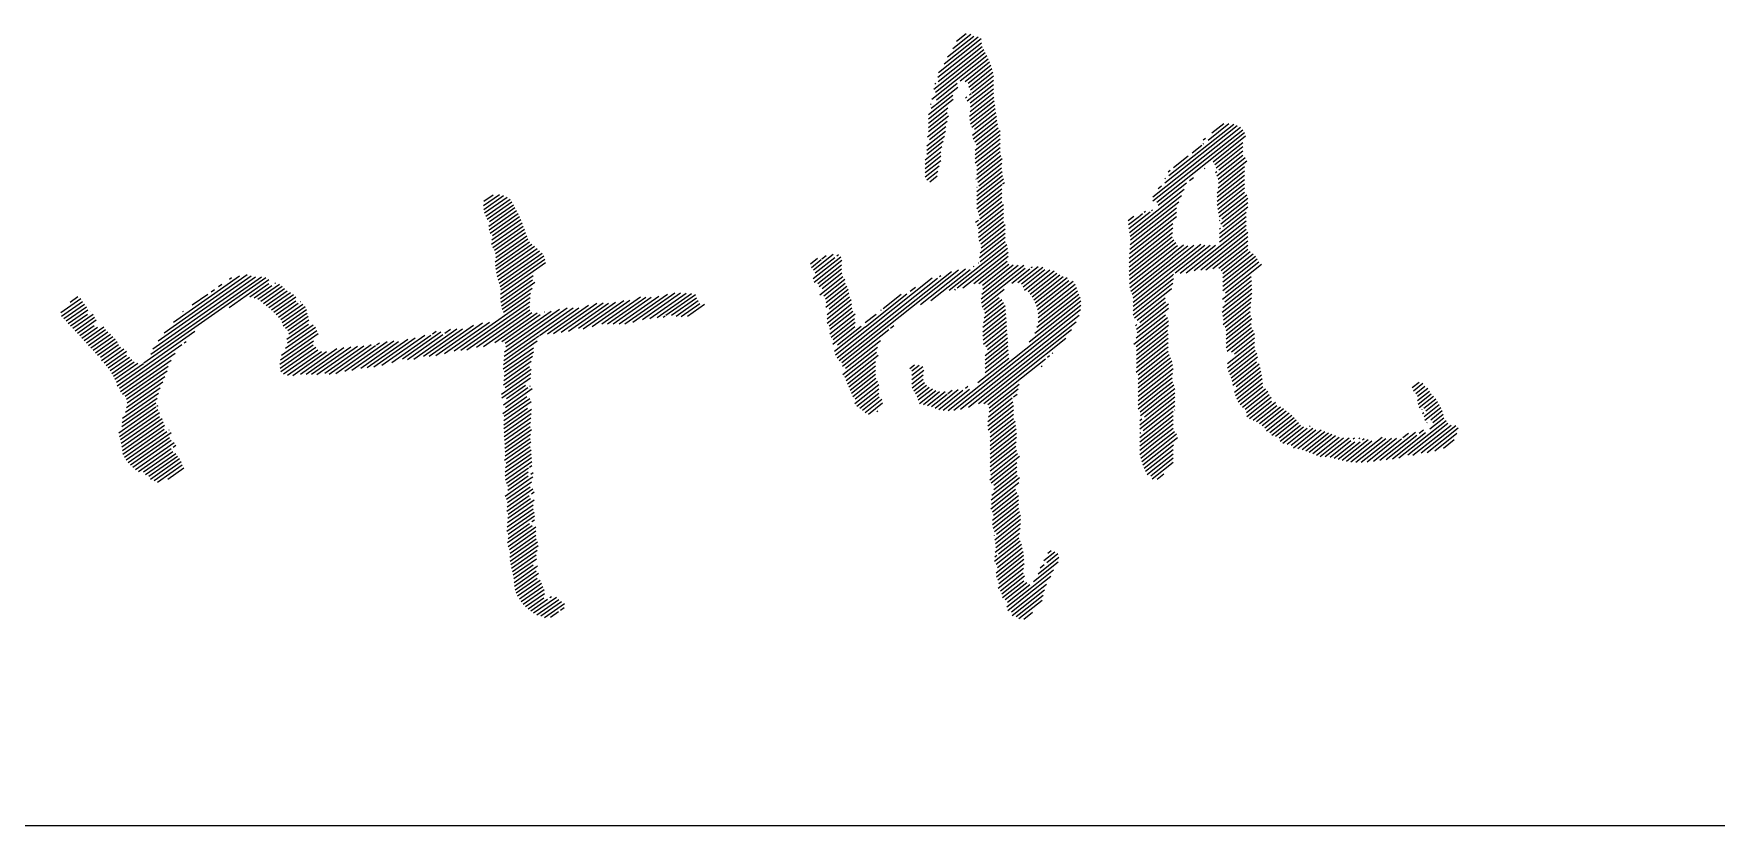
# Model space of a CAD drawing. Header units: millimetres. Extents: x -256 to 585, y -266 to 328.
# Drawn here: x 546.55 to 552.38, y -5.21 to -2.47 of the extents above; entities that cross this region are included whole.
import ezdxf

# ---------------------------------------------------------------- set-up
doc = ezdxf.new("R2010")
doc.units = ezdxf.units.MM

# ---------------------------------------------------------------- blocks, each defined once
blk = doc.blocks.new('Unknown-252070812-55925')
at = {"color": 7, "linetype": 'Continuous'}
blk.add_line((451.6707, -5.2054), (564.7881, -5.2054), dxfattribs=at)
blk = doc.blocks.new('Unknown-252070812-55927')
at = {"color": 3, "linetype": 'Continuous'}
for p, q in [((549.6832, -2.6166), (549.834, -2.497)), ((549.6852, -2.6002), (549.8331, -2.4829)), ((549.7042, -2.5704), (549.8226, -2.4765)), ((549.7167, -2.5457), (549.8074, -2.4738)), ((549.7342, -2.5171), (549.7964, -2.4678)), ((549.7478, -2.4916), (549.7805, -2.4656)), ((549.6623, -2.6923), (549.8525, -2.5413)), ((549.6741, -2.6681), (549.847, -2.5309)), ((549.6836, -2.631), (549.8359, -2.5102)), ((549.6911, -2.6399), (549.8414, -2.5206)), ((549.7601, -2.6294), (549.8573, -2.5522)), ((549.7769, -2.6309), (549.862, -2.5633)), ((549.7882, -2.6366), (549.8658, -2.575)), ((549.7895, -2.6503), (549.8697, -2.5867)), ((549.7958, -2.6601), (549.8735, -2.5984)), ((549.8007, -2.671), (549.8753, -2.6118)), ((549.6508, -2.7456), (549.7351, -2.6788)), ((549.6687, -2.6576), (549.6907, -2.6402)), ((549.6729, -2.6395), (549.6759, -2.6372)), ((549.6747, -2.7119), (549.7517, -2.6508)), ((549.678, -2.6945), (549.7502, -2.6373)), ((549.7845, -2.6986), (549.8753, -2.6266)), ((549.792, -2.6779), (549.7986, -2.6727)), ((549.7945, -2.735), (549.8753, -2.6709)), ((549.7947, -2.7052), (549.8753, -2.6413)), ((549.7955, -2.7194), (549.8753, -2.6561)), ((549.6508, -2.7604), (549.7363, -2.6926)), ((549.6508, -2.7752), (549.7179, -2.7219)), ((549.6574, -2.7109), (549.6601, -2.7088)), ((549.6597, -2.7238), (549.6734, -2.7129)), ((549.7779, -2.689), (549.7832, -2.6848)), ((549.7921, -2.7516), (549.8761, -2.6849)), ((549.7938, -2.765), (549.8779, -2.6982)), ((549.7963, -2.7778), (549.8798, -2.7115)), ((549.7999, -2.7897), (549.8817, -2.7248)), ((549.6473, -2.8223), (549.7145, -2.7689)), ((549.6508, -2.7899), (549.7154, -2.7387)), ((549.6508, -2.8047), (549.7191, -2.7505)), ((549.654, -2.8317), (549.7107, -2.7867)), ((549.8023, -2.8173), (549.8854, -2.7514)), ((549.8052, -2.8297), (549.8872, -2.7647)), ((549.81, -2.7965), (549.8835, -2.7381)), ((549.8105, -2.8404), (549.8891, -2.7779)), ((549.8164, -2.8504), (549.891, -2.7912)), ((550.4273, -3.0298), (550.7306, -2.7891)), ((550.4685, -2.9823), (550.7185, -2.7839)), ((550.4826, -2.9564), (550.7068, -2.7785)), ((550.6179, -2.8343), (550.6901, -2.7769)), ((550.6307, -2.8094), (550.6722, -2.7764)), ((549.6451, -2.8535), (549.7087, -2.803)), ((549.6451, -2.8683), (549.7059, -2.82)), ((549.6451, -2.883), (549.7015, -2.8382)), ((549.812, -2.8687), (549.8983, -2.8002)), ((549.812, -2.8834), (549.8983, -2.8149)), ((549.812, -2.8982), (549.8983, -2.8297)), ((549.812, -2.913), (549.8983, -2.8445)), ((550.4271, -3.0447), (550.7379, -2.7981)), ((550.4407, -3.0487), (550.7439, -2.808)), ((550.5627, -2.8781), (550.5968, -2.851)), ((550.6013, -2.8326), (550.6086, -2.8269)), ((550.6015, -2.8473), (550.6035, -2.8457)), ((550.6355, -2.9088), (550.7479, -2.8197)), ((550.6413, -2.919), (550.7384, -2.8419)), ((549.6393, -2.9024), (549.6969, -2.8567)), ((549.6393, -2.9171), (549.6934, -2.8742)), ((549.6393, -2.9319), (549.6935, -2.8889)), ((549.6393, -2.9466), (549.6929, -2.9041)), ((549.8175, -2.9233), (549.8983, -2.8592)), ((549.8177, -2.9379), (549.8983, -2.874)), ((549.8177, -2.9527), (549.9004, -2.8871)), ((549.8177, -2.9674), (549.905, -2.8982)), ((550.4987, -2.9289), (550.5496, -2.8885)), ((550.6461, -2.93), (550.7384, -2.8567)), ((550.6486, -2.9575), (550.7384, -2.8862)), ((550.653, -2.9688), (550.7468, -2.8943)), ((550.6543, -2.9825), (550.7517, -2.9052)), ((550.6554, -2.9373), (550.7384, -2.8715)), ((549.6393, -2.9614), (549.6872, -2.9234)), ((549.6449, -2.9717), (549.6832, -2.9414)), ((549.6556, -2.978), (549.6808, -2.958)), ((549.8148, -2.9697), (549.8155, -2.9692)), ((549.8177, -3.0117), (549.9051, -2.9424)), ((549.8177, -3.0265), (549.9064, -2.9561)), ((549.8177, -3.0412), (549.9103, -2.9678)), ((549.8213, -2.9794), (549.9038, -2.9139)), ((549.8243, -2.9918), (549.9025, -2.9296)), ((550.4682, -2.9678), (550.4703, -2.9662)), ((550.4799, -2.9438), (550.487, -2.9381)), ((550.5538, -2.9737), (550.5673, -2.963)), ((550.6057, -2.9325), (550.608, -2.9307)), ((550.6437, -2.9466), (550.6487, -2.9427)), ((550.6492, -3.016), (550.7442, -2.9407)), ((550.6492, -3.0308), (550.7442, -2.9555)), ((550.6525, -2.9987), (550.7442, -2.9259)), ((548.1104, -3.0606), (548.1657, -3.0219)), ((548.1111, -3.0741), (548.18, -3.0258)), ((548.1117, -3.0458), (548.1438, -3.0233)), ((549.8177, -3.056), (549.904, -2.9875)), ((549.8177, -2.997), (549.8185, -2.9964)), ((549.8181, -3.0705), (549.904, -3.0023)), ((549.8222, -3.0819), (549.904, -3.017)), ((549.9063, -2.9857), (549.9129, -2.9804)), ((550.3458, -3.1535), (550.535, -3.0033)), ((550.3479, -3.1666), (550.5257, -3.0255)), ((550.4448, -3.0011), (550.4565, -2.9919)), ((550.4457, -3.0595), (550.5435, -2.9819)), ((550.6492, -3.0456), (550.7442, -2.9702)), ((550.65, -3.0597), (550.7442, -2.985)), ((550.6516, -3.0732), (550.7442, -2.9997)), ((550.6541, -3.086), (550.7442, -3.0145)), ((550.6565, -3.0988), (550.7516, -3.0234)), ((548.1143, -3.0857), (548.1919, -3.0314)), ((548.1181, -3.0969), (548.2025, -3.0379)), ((548.1226, -3.1077), (548.2081, -3.0479)), ((548.1287, -3.1313), (548.2193, -3.0678)), ((548.13, -3.1444), (548.225, -3.0778)), ((548.1312, -3.1156), (548.2137, -3.0579)), ((549.8183, -3.1293), (549.9102, -3.0564)), ((549.8235, -3.14), (549.9098, -3.0715)), ((549.8235, -3.1548), (549.9098, -3.0863)), ((549.8259, -3.0938), (549.904, -3.0318)), ((549.8284, -3.1065), (549.904, -3.0465)), ((550.344, -3.1402), (550.4173, -3.082)), ((550.3477, -3.2111), (550.5082, -3.0836)), ((550.3488, -3.1954), (550.5082, -3.0689)), ((550.3499, -3.1797), (550.5164, -3.0476)), ((550.3973, -3.0831), (550.4009, -3.0803)), ((550.4219, -3.0783), (550.426, -3.0751)), ((550.6579, -3.1568), (550.7499, -3.0837)), ((550.6617, -3.1242), (550.7557, -3.0496)), ((550.6661, -3.106), (550.7557, -3.0349)), ((550.6694, -3.1329), (550.7557, -3.0644)), ((548.1339, -3.1555), (548.2303, -3.088)), ((548.1382, -3.1942), (548.2438, -3.1203)), ((548.1395, -3.1794), (548.2399, -3.1091)), ((548.1415, -3.1641), (548.2351, -3.0986)), ((548.1426, -3.2051), (548.2478, -3.1315)), ((548.1479, -3.2153), (548.2517, -3.1426)), ((549.8136, -3.1183), (549.8234, -3.1105)), ((549.8235, -3.1695), (549.9098, -3.101)), ((549.8258, -3.1824), (549.9098, -3.1158)), ((549.8318, -3.1924), (549.9155, -3.126)), ((549.8325, -3.2066), (549.9155, -3.1407)), ((550.342, -3.1123), (550.3615, -3.0968)), ((550.3428, -3.1264), (550.3801, -3.0968)), ((550.345, -3.2575), (550.4959, -3.1377)), ((550.3454, -3.2424), (550.4966, -3.1224)), ((550.3466, -3.2267), (550.5082, -3.0984)), ((550.3816, -3.0956), (550.3915, -3.0877)), ((550.5418, -3.2932), (550.7499, -3.128)), ((550.5698, -3.2857), (550.7503, -3.1425)), ((550.6579, -3.1716), (550.7499, -3.0985)), ((550.6579, -3.1125), (550.6594, -3.1113)), ((550.6579, -3.1863), (550.7499, -3.1132)), ((550.6579, -3.142), (550.6613, -3.1393)), ((548.1504, -3.2553), (548.264, -3.1758)), ((548.1513, -3.2686), (548.2699, -3.1856)), ((548.1523, -3.2261), (548.2556, -3.1538)), ((548.1526, -3.2399), (548.2597, -3.1648)), ((548.1533, -3.2811), (548.278, -3.1938)), ((548.1557, -3.2934), (548.2872, -3.2012)), ((549.7219, -3.3534), (549.9218, -3.1948)), ((549.8272, -3.2404), (549.9155, -3.1702)), ((549.8287, -3.2244), (549.9155, -3.1555)), ((549.8289, -3.2538), (549.9155, -3.185)), ((550.3447, -3.2725), (550.495, -3.1532)), ((550.3448, -3.2871), (550.4939, -3.1688)), ((550.3454, -3.3015), (550.4997, -3.179)), ((550.3459, -3.3158), (550.5059, -3.1888)), ((550.4964, -3.285), (550.6068, -3.1973)), ((550.498, -3.2689), (550.5927, -3.1937)), ((550.4996, -3.2529), (550.5688, -3.1979)), ((550.5012, -3.2368), (550.548, -3.1997)), ((550.5028, -3.2208), (550.5333, -3.1966)), ((550.5044, -3.2933), (550.6254, -3.1973)), ((550.5045, -3.2047), (550.512, -3.1987)), ((550.5218, -3.2943), (550.644, -3.1973)), ((550.5924, -3.2826), (550.7557, -3.153)), ((550.6104, -3.283), (550.7557, -3.1677)), ((550.635, -3.2782), (550.7557, -3.1825)), ((550.6551, -3.2771), (550.7557, -3.1972)), ((548.1581, -3.3056), (548.296, -3.209)), ((548.161, -3.3175), (548.3044, -3.2171)), ((548.1643, -3.3291), (548.3128, -3.2251)), ((548.1678, -3.3405), (548.3187, -3.2349)), ((548.1692, -3.3674), (548.3254, -3.258)), ((548.1705, -3.3526), (548.3228, -3.246)), ((549.2421, -3.2619), (549.2662, -3.2427)), ((549.245, -3.2744), (549.2793, -3.2471)), ((549.2517, -3.3133), (549.3467, -3.2379)), ((549.2525, -3.2832), (549.3204, -3.2293)), ((549.2552, -3.3253), (549.351, -3.2493)), ((549.2583, -3.2933), (549.3257, -3.2398)), ((549.2815, -3.2454), (549.2963, -3.2336)), ((549.3329, -3.2341), (549.3388, -3.2294)), ((549.7502, -3.3457), (549.9243, -3.2076)), ((549.7688, -3.3457), (549.9257, -3.2213)), ((549.8073, -3.3299), (549.926, -3.2358)), ((549.8222, -3.2591), (549.823, -3.2585)), ((549.8249, -3.3307), (549.923, -3.2529)), ((550.3464, -3.3301), (550.4969, -3.2107)), ((550.347, -3.3445), (550.4876, -3.2329)), ((550.3506, -3.3563), (550.4782, -3.2551)), ((550.4689, -3.2773), (550.4996, -3.2529)), ((550.4782, -3.2551), (550.5012, -3.2368)), ((550.4876, -3.2329), (550.5028, -3.2208)), ((550.4969, -3.2107), (550.5045, -3.2047)), ((550.6636, -3.2851), (550.7557, -3.212)), ((550.6694, -3.2953), (550.7642, -3.22)), ((550.6694, -3.31), (550.7736, -3.2273)), ((550.6694, -3.3248), (550.7816, -3.2357)), ((550.6694, -3.3395), (550.7881, -3.2453)), ((550.6694, -3.3543), (550.7939, -3.2554)), ((546.935, -3.6053), (547.357, -3.3098)), ((546.9589, -3.5747), (547.3416, -3.3067)), ((546.966, -3.5558), (547.3212, -3.307)), ((546.9843, -3.529), (547.3065, -3.3034)), ((547.0053, -3.5004), (547.2921, -3.2996)), ((547.0374, -3.464), (547.2659, -3.304)), ((547.2296, -3.413), (547.3679, -3.3161)), ((547.2307, -3.3147), (547.2383, -3.3094)), ((548.1688, -3.3816), (548.2825, -3.302)), ((548.1701, -3.3947), (548.2804, -3.3174)), ((549.2676, -3.3302), (549.3489, -3.2657)), ((549.2725, -3.3411), (549.3494, -3.28)), ((549.2746, -3.369), (549.3544, -3.3056)), ((549.2823, -3.3481), (549.3505, -3.2939)), ((549.2878, -3.3732), (549.3603, -3.3157)), ((549.3286, -3.577), (549.6636, -3.3112)), ((549.3341, -3.5874), (549.6812, -3.3119)), ((549.3414, -3.5964), (549.7296, -3.2883)), ((549.3502, -3.6041), (549.7545, -3.2833)), ((549.6225, -3.4028), (549.7783, -3.2791)), ((549.658, -3.3894), (549.7941, -3.2814)), ((549.6885, -3.3061), (549.6933, -3.3023)), ((549.8065, -3.2716), (549.808, -3.2704)), ((549.8328, -3.3835), (549.9799, -3.2667)), ((549.8337, -3.3975), (549.9849, -3.2776)), ((549.8349, -3.3671), (549.9611, -3.2669)), ((549.8375, -3.3355), (549.9289, -3.263)), ((549.8379, -3.3499), (549.9434, -3.2662)), ((549.9386, -3.329), (550.0011, -3.2795)), ((549.9599, -3.3269), (550.0295, -3.2717)), ((549.9722, -3.3319), (550.0456, -3.2737)), ((549.9785, -3.3417), (550.0536, -3.282)), ((549.9831, -3.3528), (550.0706, -3.2833)), ((549.995, -3.3581), (550.0853, -3.2865)), ((550.0024, -3.367), (550.0943, -3.2941)), ((550.0063, -3.2753), (550.0104, -3.2721)), ((550.009, -3.3765), (550.1044, -3.3008)), ((550.0149, -3.3866), (550.1162, -3.3062)), ((550.02, -3.3973), (550.1301, -3.3099)), ((550.3553, -3.3674), (550.4689, -3.2773)), ((550.3586, -3.3795), (550.4595, -3.2994)), ((550.4315, -3.366), (550.4931, -3.317)), ((550.4408, -3.3438), (550.4948, -3.301)), ((550.4502, -3.3216), (550.4964, -3.285)), ((550.4595, -3.2994), (550.498, -3.2689)), ((550.4931, -3.317), (550.4984, -3.3129)), ((550.4948, -3.301), (550.4981, -3.2983)), ((550.668, -3.3849), (550.7673, -3.3061)), ((550.6783, -3.362), (550.8026, -3.2633)), ((546.6796, -3.3944), (546.7065, -3.3756)), ((547.1025, -3.4045), (547.1557, -3.3672)), ((547.1672, -3.3592), (547.179, -3.351)), ((547.193, -3.3411), (547.2048, -3.3329)), ((547.3018, -3.3763), (547.367, -3.3306)), ((547.3171, -3.3795), (547.3773, -3.3374)), ((547.3293, -3.3849), (547.4041, -3.3325)), ((547.3393, -3.3918), (547.4133, -3.34)), ((547.3487, -3.3991), (547.4219, -3.3479)), ((547.3581, -3.4065), (547.4313, -3.3552)), ((547.3675, -3.4138), (547.4419, -3.3617)), ((547.3762, -3.4217), (547.4525, -3.3682)), ((547.3847, -3.4296), (547.4605, -3.3765)), ((547.3881, -3.3298), (547.39, -3.3285)), ((548.1724, -3.407), (548.2877, -3.3262)), ((548.1752, -3.4189), (548.279, -3.3462)), ((548.1793, -3.4299), (548.2734, -3.3641)), ((548.52, -3.4698), (548.6538, -3.3761)), ((548.5397, -3.4699), (548.6724, -3.377)), ((548.5793, -3.47), (548.7167, -3.3738)), ((548.5993, -3.4699), (548.7468, -3.3666)), ((548.6271, -3.4643), (548.7724, -3.3626)), ((548.6605, -3.4549), (548.792, -3.3628)), ((548.6857, -3.4512), (548.8112, -3.3632)), ((548.7108, -3.4475), (548.8296, -3.3643)), ((548.7416, -3.4398), (548.844, -3.3681)), ((549.2937, -3.3832), (549.3622, -3.3289)), ((549.2947, -3.412), (549.3728, -3.35)), ((549.2966, -3.3957), (549.3682, -3.3389)), ((549.2998, -3.4375), (549.3769, -3.3763)), ((549.3063, -3.4175), (549.3749, -3.3631)), ((549.4325, -3.4798), (549.5758, -3.366)), ((549.4936, -3.4165), (549.5553, -3.3676)), ((549.5874, -3.3568), (549.6052, -3.3427)), ((549.7413, -3.3528), (549.7444, -3.3504)), ((549.8357, -3.4107), (549.9123, -3.3499)), ((550.0179, -3.5023), (550.1752, -3.3774)), ((550.0243, -3.4087), (550.1358, -3.3201)), ((550.0258, -3.4813), (550.1702, -3.3667)), ((550.0276, -3.4208), (550.1516, -3.3224)), ((550.0294, -3.4637), (550.166, -3.3552)), ((550.0297, -3.4339), (550.1575, -3.3325)), ((550.0304, -3.4481), (550.1621, -3.3436)), ((550.3586, -3.3943), (550.4502, -3.3216)), ((550.3586, -3.409), (550.4408, -3.3438)), ((550.3586, -3.4238), (550.4315, -3.366)), ((550.4128, -3.4103), (550.4899, -3.3491)), ((550.4222, -3.3881), (550.4915, -3.3331)), ((550.4899, -3.3491), (550.4922, -3.3473)), ((550.4915, -3.3331), (550.4961, -3.3294)), ((550.6671, -3.4299), (550.7694, -3.3487)), ((550.6687, -3.4434), (550.7691, -3.3637)), ((550.6696, -3.4132), (550.7687, -3.3345)), ((550.6759, -3.3934), (550.768, -3.3203)), ((546.6474, -3.4309), (546.7166, -3.3824)), ((546.6503, -3.4428), (546.7224, -3.3923)), ((546.6576, -3.4516), (546.729, -3.4016)), ((546.6655, -3.46), (546.7361, -3.4105)), ((546.6734, -3.4684), (546.7409, -3.4211)), ((546.6812, -3.4768), (546.7398, -3.4358)), ((546.7514, -3.4277), (546.7514, -3.4276)), ((547.0695, -3.4276), (547.0721, -3.4258)), ((547.3927, -3.4379), (547.4609, -3.3901)), ((547.4007, -3.4462), (547.4692, -3.3982)), ((547.4087, -3.4546), (547.4845, -3.4014)), ((547.4134, -3.4652), (547.4927, -3.4096)), ((547.4171, -3.4765), (547.4972, -3.4204)), ((547.4253, -3.4847), (547.4953, -3.4356)), ((547.4769, -3.3929), (547.4781, -3.392)), ((547.496, -3.4352), (547.4999, -3.4324)), ((548.0086, -3.5634), (548.2722, -3.3788)), ((548.0319, -3.561), (548.271, -3.3935)), ((548.053, -3.5602), (548.2699, -3.4083)), ((548.0865, -3.5506), (548.2711, -3.4213)), ((548.1104, -3.5478), (548.2777, -3.4306)), ((548.1495, -3.5343), (548.2963, -3.4315)), ((548.1813, -3.5817), (548.4201, -3.4144)), ((548.1824, -3.5669), (548.4002, -3.4144)), ((548.185, -3.5373), (548.3445, -3.4256)), ((548.1874, -3.5495), (548.3736, -3.4192)), ((548.3037, -3.5099), (548.4401, -3.4143)), ((548.3203, -3.4287), (548.3211, -3.4281)), ((548.3317, -3.5042), (548.4735, -3.4049)), ((548.3528, -3.5033), (548.5021, -3.3987)), ((548.3794, -3.4986), (548.5246, -3.3969)), ((548.4048, -3.4947), (548.543, -3.398)), ((548.4391, -3.4846), (548.5675, -3.3948)), ((548.4555, -3.487), (548.5955, -3.389)), ((548.4866, -3.4793), (548.6173, -3.3877)), ((548.5594, -3.47), (548.6909, -3.3779)), ((548.7608, -3.4403), (548.8469, -3.3801)), ((548.7772, -3.4428), (548.8531, -3.3896)), ((548.7944, -3.4446), (548.8585, -3.3997)), ((548.8159, -3.4435), (548.8756, -3.4017)), ((549.2998, -3.4522), (549.3832, -3.386)), ((549.2998, -3.467), (549.3841, -3.4001)), ((549.3064, -3.4765), (549.3853, -3.4139)), ((549.3085, -3.5044), (549.3962, -3.4348)), ((549.3095, -3.4888), (549.3888, -3.4259)), ((549.4316, -3.4657), (549.4691, -3.436)), ((549.4858, -3.4227), (549.4874, -3.4215)), ((549.7181, -3.7697), (550.1778, -3.4049)), ((549.7377, -3.7689), (550.1767, -3.4206)), ((549.8384, -3.4971), (549.918, -3.434)), ((549.839, -3.4819), (549.917, -3.42)), ((549.841, -3.4656), (549.9161, -3.406)), ((549.8423, -3.4203), (549.8946, -3.3787)), ((549.843, -3.4492), (549.9102, -3.3959)), ((549.8451, -3.4328), (549.9042, -3.3859)), ((549.9992, -3.5319), (550.1771, -3.3907)), ((550.3586, -3.4385), (550.4222, -3.3881)), ((550.3639, -3.4491), (550.4128, -3.4103)), ((550.3728, -3.4568), (550.4035, -3.4325)), ((550.3754, -3.499), (550.4811, -3.4151)), ((550.3848, -3.4768), (550.4806, -3.4008)), ((550.3941, -3.4546), (550.4706, -3.3939)), ((550.4035, -3.4325), (550.47, -3.3797)), ((550.6702, -3.4718), (550.7665, -3.3953)), ((550.6714, -3.456), (550.7681, -3.3793)), ((550.6771, -3.481), (550.7648, -3.4114)), ((550.6809, -3.4928), (550.7636, -3.4272)), ((546.6891, -3.4852), (546.759, -3.4362)), ((546.697, -3.4936), (546.7644, -3.4464)), ((546.7048, -3.502), (546.7699, -3.4565)), ((546.7127, -3.5105), (546.7631, -3.4751)), ((546.7205, -3.5189), (546.7738, -3.4816)), ((546.7283, -3.5274), (546.7959, -3.48)), ((546.7361, -3.5358), (546.8016, -3.49)), ((547.4116, -3.5778), (547.5329, -3.4928)), ((547.4251, -3.5544), (547.5293, -3.4815)), ((547.4299, -3.5232), (547.5051, -3.4705)), ((547.4325, -3.5353), (547.5211, -3.4733)), ((547.4331, -3.4931), (547.5039, -3.4435)), ((547.4364, -3.5048), (547.5056, -3.4563)), ((547.8687, -3.5917), (548.0182, -3.4871)), ((547.9032, -3.5815), (548.0376, -3.4874)), ((547.9222, -3.5822), (548.0752, -3.475)), ((547.9454, -3.5798), (548.1068, -3.4668)), ((547.9757, -3.5725), (548.1312, -3.4636)), ((547.9764, -3.5025), (547.9961, -3.4886)), ((548.1737, -3.5313), (548.3069, -3.438)), ((548.7322, -3.4464), (548.7386, -3.442)), ((549.313, -3.5156), (549.3944, -3.4509)), ((549.3197, -3.5398), (549.3959, -3.4793)), ((549.3204, -3.5245), (549.3967, -3.4639)), ((549.3255, -3.5646), (549.4317, -3.4804)), ((549.335, -3.5424), (549.4169, -3.4774)), ((549.3591, -3.6118), (549.5133, -3.4895)), ((549.5191, -3.4848), (549.5307, -3.4757)), ((549.7614, -3.7649), (550.1715, -3.4395)), ((549.7886, -3.7581), (550.161, -3.4625)), ((549.8235, -3.7451), (550.1457, -3.4894)), ((549.8387, -3.5117), (549.9189, -3.448)), ((549.8396, -3.5257), (549.9198, -3.462)), ((549.8404, -3.5398), (549.9208, -3.476)), ((549.8484, -3.5483), (549.9217, -3.4901)), ((550.361, -3.54), (550.4775, -3.4475)), ((550.3664, -3.4767), (550.3719, -3.4723)), ((550.3691, -3.5188), (550.4704, -3.4384)), ((550.3692, -3.5483), (550.4786, -3.4614)), ((550.3701, -3.5622), (550.477, -3.4775)), ((550.3701, -3.577), (550.4753, -3.4935)), ((550.3705, -3.4881), (550.3848, -3.4768)), ((550.3815, -3.4647), (550.3941, -3.4546)), ((550.4753, -3.4935), (550.4771, -3.4921)), ((550.477, -3.4775), (550.4813, -3.474)), ((550.4786, -3.4614), (550.4809, -3.4596)), ((550.6809, -3.5075), (550.7652, -3.4407)), ((550.6809, -3.5223), (550.7696, -3.4519)), ((550.6809, -3.537), (550.767, -3.4687)), ((550.6809, -3.5518), (550.7684, -3.4823)), ((550.6842, -3.5639), (550.7746, -3.4922)), ((546.7438, -3.5443), (546.8107, -3.4975)), ((546.7516, -3.5528), (546.819, -3.5056)), ((546.7594, -3.5613), (546.8275, -3.5136)), ((546.7671, -3.5697), (546.8355, -3.5219)), ((546.7747, -3.5784), (546.8425, -3.5309)), ((546.7846, -3.5854), (546.8475, -3.5413)), ((546.7878, -3.597), (546.8541, -3.5506)), ((546.842, -3.6844), (547.1117, -3.4955)), ((546.8505, -3.6923), (547.0659, -3.5415)), ((547.0742, -3.5357), (547.0816, -3.5305)), ((547.4059, -3.6097), (547.5224, -3.5281)), ((547.4069, -3.6228), (547.5212, -3.5428)), ((547.4083, -3.594), (547.5378, -3.5033)), ((547.4092, -3.6352), (547.5297, -3.5508)), ((547.4966, -3.6436), (547.6272, -3.5521)), ((547.5152, -3.6445), (547.6507, -3.5496)), ((547.5337, -3.6454), (547.6742, -3.547)), ((547.5606, -3.6405), (547.6958, -3.5458)), ((547.5759, -3.6437), (547.7213, -3.5418)), ((547.5994, -3.6412), (547.7369, -3.5449)), ((547.6305, -3.6333), (547.7769, -3.5308)), ((547.655, -3.6301), (547.7995, -3.5289)), ((547.6853, -3.6227), (547.8165, -3.5309)), ((547.7081, -3.6207), (547.8483, -3.5225)), ((547.731, -3.6186), (547.874, -3.5185)), ((547.7399, -3.5428), (547.7504, -3.5355)), ((547.759, -3.6129), (547.907, -3.5093)), ((547.7927, -3.6032), (547.928, -3.5085)), ((547.8294, -3.5914), (547.963, -3.4979)), ((547.8469, -3.5931), (547.9701, -3.5069)), ((547.9337, -3.5045), (547.947, -3.4952)), ((548.1778, -3.6259), (548.2828, -3.5524)), ((548.179, -3.6111), (548.2966, -3.5287)), ((548.1801, -3.5964), (548.2907, -3.5189)), ((548.2917, -3.5182), (548.3022, -3.5109)), ((549.354, -3.6454), (549.4742, -3.55)), ((549.3627, -3.6237), (549.484, -3.5275)), ((549.8414, -3.7456), (550.126, -3.5198)), ((549.8465, -3.5793), (549.9236, -3.5181)), ((549.8465, -3.594), (549.9246, -3.5321)), ((549.8465, -3.6088), (549.9255, -3.5461)), ((549.8546, -3.5581), (549.9227, -3.5041)), ((550.3701, -3.5918), (550.4737, -3.5096)), ((550.3701, -3.6065), (550.4721, -3.5256)), ((550.3701, -3.6213), (550.4705, -3.5416)), ((550.3725, -3.5013), (550.3754, -3.499)), ((550.4689, -3.5577), (550.4795, -3.5493)), ((550.4705, -3.5416), (550.4795, -3.5345)), ((550.4721, -3.5256), (550.4795, -3.5198)), ((550.4737, -3.5096), (550.4795, -3.505)), ((550.6852, -3.6222), (550.7787, -3.548)), ((550.6856, -3.6071), (550.7787, -3.5332)), ((550.6996, -3.5665), (550.7787, -3.5037)), ((550.7096, -3.5733), (550.7787, -3.5185)), ((546.797, -3.6045), (546.865, -3.5569)), ((546.804, -3.6135), (546.8743, -3.5643)), ((546.811, -3.6225), (546.8751, -3.5777)), ((546.8177, -3.6318), (546.8847, -3.5849)), ((546.8239, -3.6414), (546.8931, -3.5929)), ((546.8295, -3.6514), (546.9014, -3.601)), ((546.8348, -3.6615), (546.9136, -3.6064)), ((546.8402, -3.6717), (546.9332, -3.6066)), ((546.854, -3.7038), (547.0433, -3.5712)), ((546.861, -3.7128), (547.029, -3.5952)), ((547.4183, -3.6427), (547.537, -3.5596)), ((547.432, -3.647), (547.5491, -3.565)), ((547.4503, -3.6481), (547.5674, -3.5661)), ((547.4766, -3.6436), (547.6026, -3.5554)), ((548.1804, -3.6658), (548.2751, -3.5995)), ((548.1816, -3.6511), (548.2799, -3.5822)), ((548.1827, -3.6363), (548.2828, -3.5662)), ((549.3606, -3.6549), (549.4704, -3.5678)), ((549.3652, -3.6661), (549.4759, -3.5782)), ((549.3697, -3.6772), (549.4667, -3.6002)), ((549.8213, -3.673), (549.9283, -3.5881)), ((549.8465, -3.6236), (549.9264, -3.5601)), ((549.8465, -3.6383), (549.9274, -3.5741)), ((549.8556, -3.7492), (550.0549, -3.591)), ((550.0619, -3.5855), (550.0697, -3.5793)), ((550.0788, -3.5721), (550.0807, -3.5705)), ((550.3687, -3.6372), (550.4689, -3.5577)), ((550.3759, -3.6462), (550.4673, -3.5737)), ((550.3759, -3.661), (550.4656, -3.5898)), ((550.3759, -3.6758), (550.464, -3.6058)), ((550.4608, -3.6379), (550.4952, -3.6106)), ((550.4624, -3.6219), (550.492, -3.5984)), ((550.464, -3.6058), (550.4878, -3.587)), ((550.4656, -3.5898), (550.4831, -3.5759)), ((550.4673, -3.5737), (550.4795, -3.564)), ((550.6886, -3.6343), (550.7813, -3.5607)), ((550.6934, -3.6452), (550.787, -3.5709)), ((550.6978, -3.6565), (550.7889, -3.5841)), ((550.7015, -3.6683), (550.7853, -3.6018)), ((550.7034, -3.6816), (550.7951, -3.6088)), ((546.8702, -3.7203), (547.019, -3.6161)), ((546.875, -3.7308), (547.0159, -3.6322)), ((546.8773, -3.7431), (547.0078, -3.6518)), ((548.1723, -3.7132), (548.2746, -3.6416)), ((548.1742, -3.7258), (548.2734, -3.6563)), ((548.1793, -3.6805), (548.2693, -3.6175)), ((548.1855, -3.6901), (548.2757, -3.6269)), ((549.3533, -3.6164), (549.3587, -3.6121)), ((549.3743, -3.6883), (549.4667, -3.615)), ((549.379, -3.6994), (549.4667, -3.6298)), ((549.3838, -3.7103), (549.4667, -3.6445)), ((549.3885, -3.7213), (549.4686, -3.6578)), ((549.3967, -3.7296), (549.4739, -3.6683)), ((549.5853, -3.6242), (549.6016, -3.6112)), ((549.5933, -3.6326), (549.6184, -3.6127)), ((549.5933, -3.6474), (549.6309, -3.6175)), ((549.5933, -3.6621), (549.6339, -3.6299)), ((549.5933, -3.6769), (549.6323, -3.6459)), ((549.5938, -3.6913), (549.632, -3.6609)), ((550.0402, -3.6174), (550.0437, -3.6147)), ((550.3759, -3.6905), (550.4624, -3.6219)), ((550.3759, -3.7053), (550.4608, -3.6379)), ((550.3759, -3.72), (550.4592, -3.654)), ((550.4559, -3.686), (550.4932, -3.6565)), ((550.4576, -3.67), (550.4945, -3.6407)), ((550.4592, -3.654), (550.4968, -3.6241)), ((550.7094, -3.7063), (550.8004, -3.6341)), ((550.7131, -3.7181), (550.8031, -3.6467)), ((550.7157, -3.6865), (550.7978, -3.6214)), ((550.7172, -3.7296), (550.8057, -3.6594)), ((546.8602, -3.8108), (546.9803, -3.7267)), ((546.8613, -3.7961), (546.985, -3.7095)), ((546.8712, -3.7753), (546.9916, -3.6909)), ((546.8748, -3.7588), (547.0004, -3.6709)), ((548.1768, -3.7797), (548.2607, -3.7209)), ((548.1794, -3.75), (548.264, -3.6907)), ((548.1862, -3.7592), (548.2792, -3.694)), ((548.1901, -3.7286), (548.2561, -3.6824)), ((548.2711, -3.6858), (548.2733, -3.6843)), ((549.3949, -3.7458), (549.4782, -3.6797)), ((549.4019, -3.7549), (549.4782, -3.6944)), ((549.4123, -3.7615), (549.4782, -3.7092)), ((549.4225, -3.7682), (549.4799, -3.7226)), ((549.5998, -3.7012), (549.636, -3.6725)), ((549.6058, -3.7112), (549.6431, -3.6817)), ((549.611, -3.7219), (549.6531, -3.6885)), ((549.6151, -3.7334), (549.6637, -3.6948)), ((549.6191, -3.745), (549.6754, -3.7003)), ((549.633, -3.7487), (549.689, -3.7043)), ((549.6472, -3.7522), (549.7077, -3.7042)), ((549.6605, -3.7564), (549.7148, -3.7133)), ((549.6731, -3.7612), (549.7535, -3.6974)), ((549.6857, -3.7659), (549.7697, -3.6993)), ((549.7015, -3.7682), (549.7923, -3.6961)), ((549.7172, -3.7114), (549.7325, -3.6993)), ((549.7786, -3.6922), (549.7865, -3.6859)), ((549.8585, -3.7912), (549.9401, -3.7264)), ((549.8604, -3.7601), (549.9637, -3.6782)), ((549.8609, -3.7745), (549.9612, -3.6949)), ((549.9444, -3.723), (549.957, -3.713)), ((550.3759, -3.7348), (550.4576, -3.67)), ((550.3759, -3.7496), (550.4559, -3.686)), ((550.3762, -3.7641), (550.4543, -3.7021)), ((550.3826, -3.7738), (550.4527, -3.7181)), ((550.4479, -3.7663), (550.5025, -3.7229)), ((550.4495, -3.7502), (550.5025, -3.7081)), ((550.4511, -3.7342), (550.5025, -3.6934)), ((550.4527, -3.7181), (550.4999, -3.6807)), ((550.4543, -3.7021), (550.4947, -3.67)), ((550.7227, -3.74), (550.806, -3.6739)), ((550.7295, -3.7494), (550.808, -3.6871)), ((550.7372, -3.758), (550.8163, -3.6952)), ((550.7463, -3.7656), (550.8247, -3.7034)), ((550.7512, -3.7765), (550.8291, -3.7146)), ((550.752, -3.7906), (550.8366, -3.7234)), ((551.3248, -3.6902), (551.3481, -3.6718)), ((551.329, -3.7017), (551.3618, -3.6757)), ((551.3366, -3.7104), (551.3678, -3.6856)), ((551.3425, -3.7205), (551.3782, -3.6922)), ((551.3426, -3.7351), (551.384, -3.7023)), ((551.3453, -3.7478), (551.3904, -3.712)), ((551.3491, -3.7595), (551.398, -3.7207)), ((546.8479, -3.8472), (546.9766, -3.7571)), ((546.8506, -3.8593), (546.9833, -3.7663)), ((546.8544, -3.8706), (546.9893, -3.7761)), ((546.859, -3.8255), (546.9764, -3.7433)), ((546.9801, -3.7547), (546.9839, -3.752)), ((548.1804, -3.8189), (548.2629, -3.7612)), ((548.181, -3.8046), (548.2754, -3.7384)), ((548.1811, -3.8324), (548.2763, -3.7657)), ((548.1817, -3.8458), (548.2752, -3.7804)), ((548.1822, -3.7898), (548.2704, -3.7281)), ((549.431, -3.7762), (549.4884, -3.7306)), ((549.4423, -3.7819), (549.4909, -3.7434)), ((549.4719, -3.7732), (549.4749, -3.7709)), ((549.856, -3.8079), (549.9421, -3.7395)), ((549.856, -3.8227), (549.9443, -3.7526)), ((549.8572, -3.8365), (549.9443, -3.7673)), ((549.8637, -3.846), (549.9443, -3.7821)), ((550.3816, -3.8188), (550.4479, -3.7663)), ((550.3816, -3.8336), (550.4462, -3.7823)), ((550.3845, -3.787), (550.4511, -3.7342)), ((550.3975, -3.7914), (550.4495, -3.7502)), ((550.443, -3.8144), (550.4967, -3.7717)), ((550.4446, -3.7983), (550.5025, -3.7524)), ((550.4462, -3.7823), (550.5025, -3.7377)), ((550.5013, -3.7681), (550.5025, -3.7672)), ((550.7614, -3.7979), (550.8378, -3.7373)), ((550.7736, -3.8029), (550.8518, -3.7409)), ((550.7856, -3.8082), (550.8558, -3.7525)), ((550.7961, -3.8146), (550.8682, -3.7574)), ((550.8052, -3.8222), (550.8793, -3.7633)), ((550.814, -3.8299), (550.8888, -3.7705)), ((550.8198, -3.8401), (550.8983, -3.7778)), ((550.8313, -3.8458), (550.9074, -3.7854)), ((551.3584, -3.7669), (551.359, -3.7664)), ((551.3602, -3.7802), (551.3653, -3.7762)), ((551.3649, -3.7618), (551.4059, -3.7292)), ((551.3662, -3.7903), (551.4182, -3.7489)), ((551.3681, -3.8035), (551.4239, -3.7592)), ((551.3714, -3.7713), (551.4121, -3.7391)), ((551.389, -3.8017), (551.4285, -3.7703)), ((551.3959, -3.8109), (551.4312, -3.783)), ((546.8564, -3.883), (546.9889, -3.7903)), ((546.8585, -3.8955), (546.9977, -3.798)), ((546.8604, -3.9081), (547.0021, -3.8089)), ((546.8624, -3.9206), (547.0059, -3.8201)), ((546.8675, -3.9309), (547.0046, -3.8349)), ((546.8737, -3.9405), (547.0142, -3.8422)), ((547.0212, -3.8372), (547.0222, -3.8366)), ((548.1823, -3.8593), (548.274, -3.7951)), ((548.183, -3.8728), (548.2729, -3.8098)), ((548.1836, -3.8863), (548.2717, -3.8246)), ((548.1842, -3.8998), (548.276, -3.8355)), ((549.8637, -3.8608), (549.9443, -3.7969)), ((549.8637, -3.8755), (549.9503, -3.8068)), ((549.8637, -3.8903), (549.952, -3.8203)), ((549.8637, -3.9051), (549.9537, -3.8337)), ((550.3816, -3.804), (550.3886, -3.7985)), ((550.3816, -3.8631), (550.443, -3.8144)), ((550.3816, -3.8778), (550.4414, -3.8304)), ((550.3932, -3.8392), (550.4446, -3.7983)), ((550.4349, -3.8946), (550.5014, -3.8419)), ((550.4365, -3.8786), (550.4967, -3.8308)), ((550.4382, -3.8625), (550.4967, -3.816)), ((550.4398, -3.8465), (550.4967, -3.8013)), ((550.4414, -3.8304), (550.4967, -3.7865)), ((550.8386, -3.8547), (550.9157, -3.7935)), ((550.8517, -3.859), (550.9232, -3.8023)), ((550.8643, -3.8638), (550.9305, -3.8113)), ((550.868, -3.8757), (550.9377, -3.8203)), ((550.8771, -3.8832), (550.9487, -3.8264)), ((550.8916, -3.8864), (550.9611, -3.8313)), ((550.9057, -3.89), (550.9809, -3.8304)), ((550.9133, -3.8987), (550.9909, -3.8372)), ((550.9286, -3.9013), (551.0097, -3.837)), ((550.9435, -3.9043), (551.0221, -3.8419)), ((550.9686, -3.8253), (550.9716, -3.823)), ((551.2779, -3.9341), (551.4417, -3.8041)), ((551.3099, -3.9235), (551.4483, -3.8137)), ((551.3271, -3.9246), (551.4589, -3.82)), ((551.3484, -3.8486), (551.3638, -3.8364)), ((551.356, -3.9164), (551.4758, -3.8213)), ((551.3753, -3.8125), (551.3767, -3.8115)), ((551.3763, -3.9151), (551.484, -3.8296)), ((551.386, -3.8336), (551.4338, -3.7956)), ((546.8807, -3.9496), (547.0294, -3.8454)), ((546.8882, -3.9582), (547.0236, -3.8634)), ((546.8971, -3.9659), (547.0299, -3.8729)), ((546.9063, -3.9734), (547.0396, -3.8801)), ((546.9158, -3.9807), (547.0299, -3.9007)), ((547.036, -3.8965), (547.0455, -3.8898)), ((548.1832, -3.9422), (548.2744, -3.8784)), ((548.1849, -3.9132), (548.2724, -3.8519)), ((548.1855, -3.9267), (548.2715, -3.8665)), ((548.1893, -3.9519), (548.2719, -3.894)), ((549.8637, -3.9198), (549.9547, -3.8477)), ((549.8637, -3.9346), (549.9546, -3.8625)), ((549.8637, -3.9494), (549.9537, -3.8779)), ((549.8637, -3.9641), (549.953, -3.8932)), ((550.3816, -3.8483), (550.3849, -3.8458)), ((550.3816, -3.8926), (550.4398, -3.8465)), ((550.3816, -3.9074), (550.4382, -3.8625)), ((550.3816, -3.9221), (550.4365, -3.8786)), ((550.3848, -3.9344), (550.4349, -3.8946)), ((550.4301, -3.9427), (550.4987, -3.8882)), ((550.4317, -3.9267), (550.512, -3.863)), ((550.4333, -3.9106), (550.5087, -3.8508)), ((550.9559, -3.9092), (551.0345, -3.8468)), ((550.9683, -3.9141), (551.0469, -3.8517)), ((550.9807, -3.919), (551.0593, -3.8566)), ((550.9931, -3.924), (551.0717, -3.8616)), ((551.0057, -3.9287), (551.0872, -3.864)), ((551.0234, -3.9294), (551.1058, -3.864)), ((551.0402, -3.9309), (551.1125, -3.8735)), ((551.0541, -3.9346), (551.1258, -3.8777)), ((551.0681, -3.9383), (551.1444, -3.8777)), ((551.082, -3.942), (551.172, -3.8706)), ((551.0967, -3.945), (551.1848, -3.8752)), ((551.1123, -3.9474), (551.2206, -3.8615)), ((551.1199, -3.8676), (551.1244, -3.864)), ((551.1291, -3.9489), (551.2333, -3.8662)), ((551.1392, -3.867), (551.143, -3.864)), ((551.1479, -3.9487), (551.2431, -3.8732)), ((551.1527, -3.8711), (551.1585, -3.8665)), ((551.1682, -3.9474), (551.2707, -3.866)), ((551.1901, -3.9448), (551.2873, -3.8676)), ((551.212, -3.9422), (551.3354, -3.8442)), ((551.2339, -3.9395), (551.3405, -3.8549)), ((551.2446, -3.872), (551.2534, -3.865)), ((551.2559, -3.9368), (551.3706, -3.8458)), ((551.2925, -3.8635), (551.3112, -3.8486)), ((551.4026, -3.909), (551.4789, -3.8484)), ((551.4324, -3.9001), (551.47, -3.8702)), ((546.9334, -3.9822), (547.0346, -3.9114)), ((546.9401, -3.9915), (547.0451, -3.918)), ((546.9526, -3.9966), (547.0514, -3.9274)), ((546.9579, -4.0069), (547.0587, -3.9363)), ((546.9702, -4.0122), (547.0643, -3.9462)), ((546.9821, -4.0178), (547.0679, -3.9577)), ((548.1855, -3.9824), (548.2758, -3.9192)), ((548.1858, -3.9961), (548.2764, -3.9326)), ((548.1869, -3.9675), (548.2751, -3.9057)), ((548.1869, -4.0093), (548.277, -3.9461)), ((548.2692, -3.9655), (548.2776, -3.9596)), ((549.8622, -4.0096), (549.9654, -3.9277)), ((549.8637, -3.9789), (549.9545, -3.9069)), ((549.8657, -3.9921), (549.9585, -3.9184)), ((549.8671, -4.0205), (549.9558, -3.9501)), ((550.3883, -3.9464), (550.4333, -3.9106)), ((550.3922, -3.958), (550.4317, -3.9267)), ((550.3965, -3.9694), (550.4301, -3.9427)), ((550.4018, -3.9799), (550.4284, -3.9588)), ((550.4245, -4.0061), (550.4967, -3.9489)), ((550.4252, -3.9909), (550.4967, -3.9341)), ((550.4268, -3.9748), (550.4967, -3.9193)), ((550.4284, -3.9588), (550.4967, -3.9046)), ((547.0173, -4.007), (547.0728, -3.9681)), ((548.1854, -4.066), (548.2688, -4.0075)), ((548.1897, -4.0212), (548.2662, -3.9676)), ((548.19, -4.0767), (548.2763, -4.0162)), ((548.1943, -4.0319), (548.265, -3.9823)), ((548.1943, -4.0458), (548.2653, -3.9961)), ((548.27, -4.0068), (548.281, -3.999)), ((548.2738, -3.9901), (548.2817, -3.9846)), ((549.8672, -4.0794), (549.9654, -4.0015)), ((549.8691, -4.0632), (549.9572, -3.9933)), ((549.876, -4.0282), (549.9558, -3.9648)), ((549.8764, -4.0426), (549.9558, -3.9796)), ((550.4067, -3.9908), (550.4268, -3.9748)), ((550.4195, -3.9954), (550.4252, -3.9909)), ((550.4419, -4.0072), (550.4645, -3.9892)), ((548.191, -4.1177), (548.2686, -4.0634)), ((548.1921, -4.103), (548.2811, -4.0407)), ((548.1933, -4.0883), (548.2714, -4.0336)), ((548.1959, -4.1282), (548.2729, -4.0743)), ((548.2764, -4.0579), (548.2859, -4.0513)), ((549.8661, -4.1099), (549.9517, -4.0419)), ((549.8682, -4.0934), (549.9626, -4.0185)), ((549.8716, -4.1202), (549.9561, -4.0531)), ((549.875, -4.1323), (549.9616, -4.0636)), ((548.1913, -4.1871), (548.2855, -4.1211)), ((548.1924, -4.1724), (548.2817, -4.1099)), ((548.1936, -4.1577), (548.282, -4.0957)), ((548.1948, -4.1429), (548.286, -4.079)), ((548.1962, -4.1976), (548.2873, -4.1338)), ((549.8722, -4.164), (549.9616, -4.0931)), ((549.8724, -4.1492), (549.9616, -4.0784)), ((549.8742, -4.1772), (549.9616, -4.1079)), ((549.8785, -4.1885), (549.9652, -4.1198)), ((549.8854, -4.1979), (549.9683, -4.1321)), ((548.1939, -4.227), (548.2785, -4.1678)), ((548.1951, -4.2123), (548.2691, -4.1604)), ((548.1952, -4.2401), (548.2916, -4.1726)), ((548.2006, -4.2502), (548.2919, -4.1863)), ((548.2779, -4.1543), (548.2872, -4.1478)), ((549.8795, -4.2172), (549.9693, -4.146)), ((549.8824, -4.2297), (549.9693, -4.1608)), ((549.883, -4.2441), (549.9675, -4.177)), ((548.201, -4.2778), (548.2924, -4.2137)), ((548.2022, -4.2908), (548.2969, -4.2245)), ((548.2023, -4.2629), (548.2911, -4.2008)), ((548.2046, -4.3031), (548.2994, -4.2367)), ((549.8785, -4.2033), (549.8793, -4.2027)), ((549.8791, -4.2914), (549.9678, -4.221)), ((549.8811, -4.2603), (549.965, -4.1937)), ((549.8849, -4.3016), (549.972, -4.2324)), ((549.8893, -4.3128), (549.9749, -4.2449)), ((549.8925, -4.266), (549.9629, -4.2102)), ((548.2074, -4.3151), (548.2959, -4.2531)), ((548.2102, -4.327), (548.2927, -4.2692)), ((548.213, -4.339), (548.2932, -4.2827)), ((548.2156, -4.351), (548.2827, -4.304)), ((548.2944, -4.3098), (548.2973, -4.3077)), ((549.8797, -4.2762), (549.8869, -4.2705)), ((549.8844, -4.3315), (549.9779, -4.2573)), ((549.886, -4.345), (549.9797, -4.2706)), ((549.8904, -4.3563), (549.9807, -4.2846)), ((549.8941, -4.3681), (549.9813, -4.2988)), ((550.0142, -4.3613), (550.0994, -4.2937)), ((550.0294, -4.3345), (550.1016, -4.2772)), ((550.0367, -4.314), (550.0512, -4.3024)), ((550.0499, -4.2887), (550.0882, -4.2583)), ((550.0594, -4.2959), (550.0982, -4.2651)), ((550.0634, -4.2632), (550.0746, -4.2543)), ((548.2162, -4.3646), (548.294, -4.31)), ((548.2171, -4.3778), (548.2927, -4.3249)), ((548.2199, -4.3898), (548.3008, -4.3331)), ((548.2237, -4.401), (548.296, -4.3504)), ((548.2285, -4.4116), (548.3067, -4.3569)), ((548.2344, -4.4214), (548.3111, -4.3677)), ((549.8912, -4.3851), (549.9791, -4.3154)), ((549.8992, -4.3935), (549.9777, -4.3313)), ((549.9042, -4.4043), (549.9828, -4.342)), ((549.9064, -4.4173), (549.9799, -4.359)), ((549.9163, -4.4242), (549.9905, -4.3653)), ((549.9924, -4.4081), (550.0743, -4.3431)), ((550.0017, -4.386), (550.0836, -4.321)), ((548.2404, -4.4311), (548.3156, -4.3785)), ((548.2474, -4.4401), (548.3201, -4.3892)), ((548.2552, -4.4486), (548.3209, -4.4026)), ((548.2645, -4.456), (548.3192, -4.4177)), ((548.2738, -4.4634), (548.3316, -4.4229)), ((548.2835, -4.4705), (548.3624, -4.4153)), ((548.2944, -4.4768), (548.3706, -4.4234)), ((548.3404, -4.4168), (548.3456, -4.4131)), ((549.9217, -4.4495), (550.0017, -4.386)), ((549.9234, -4.4333), (550.001, -4.3718)), ((549.9248, -4.4618), (549.9924, -4.4081)), ((549.9644, -4.4747), (550.0477, -4.4085)), ((549.9737, -4.4525), (550.0516, -4.3907)), ((549.9831, -4.4303), (550.0587, -4.3703)), ((548.3089, -4.4806), (548.3505, -4.4514)), ((548.3213, -4.4858), (548.3907, -4.4372)), ((548.3426, -4.4848), (548.3699, -4.4657)), ((548.3505, -4.4514), (548.3808, -4.4303)), ((548.3767, -4.4609), (548.3895, -4.452)), ((549.9371, -4.4668), (549.9831, -4.4303)), ((549.9399, -4.4793), (549.9737, -4.4525)), ((549.9539, -4.4829), (549.9644, -4.4747)), ((549.9635, -4.4901), (550.0442, -4.4261)), ((549.9805, -4.4914), (550.0104, -4.4676))]:
    blk.add_line(p, q, dxfattribs=at)

msp = doc.modelspace()

# ---------------------------------------------------------------- block references
for name in ['Unknown-252070812-55925', 'Unknown-252070812-55927']:
    msp.add_blockref(name, (0, 0))

doc.saveas('drawing.dxf')
